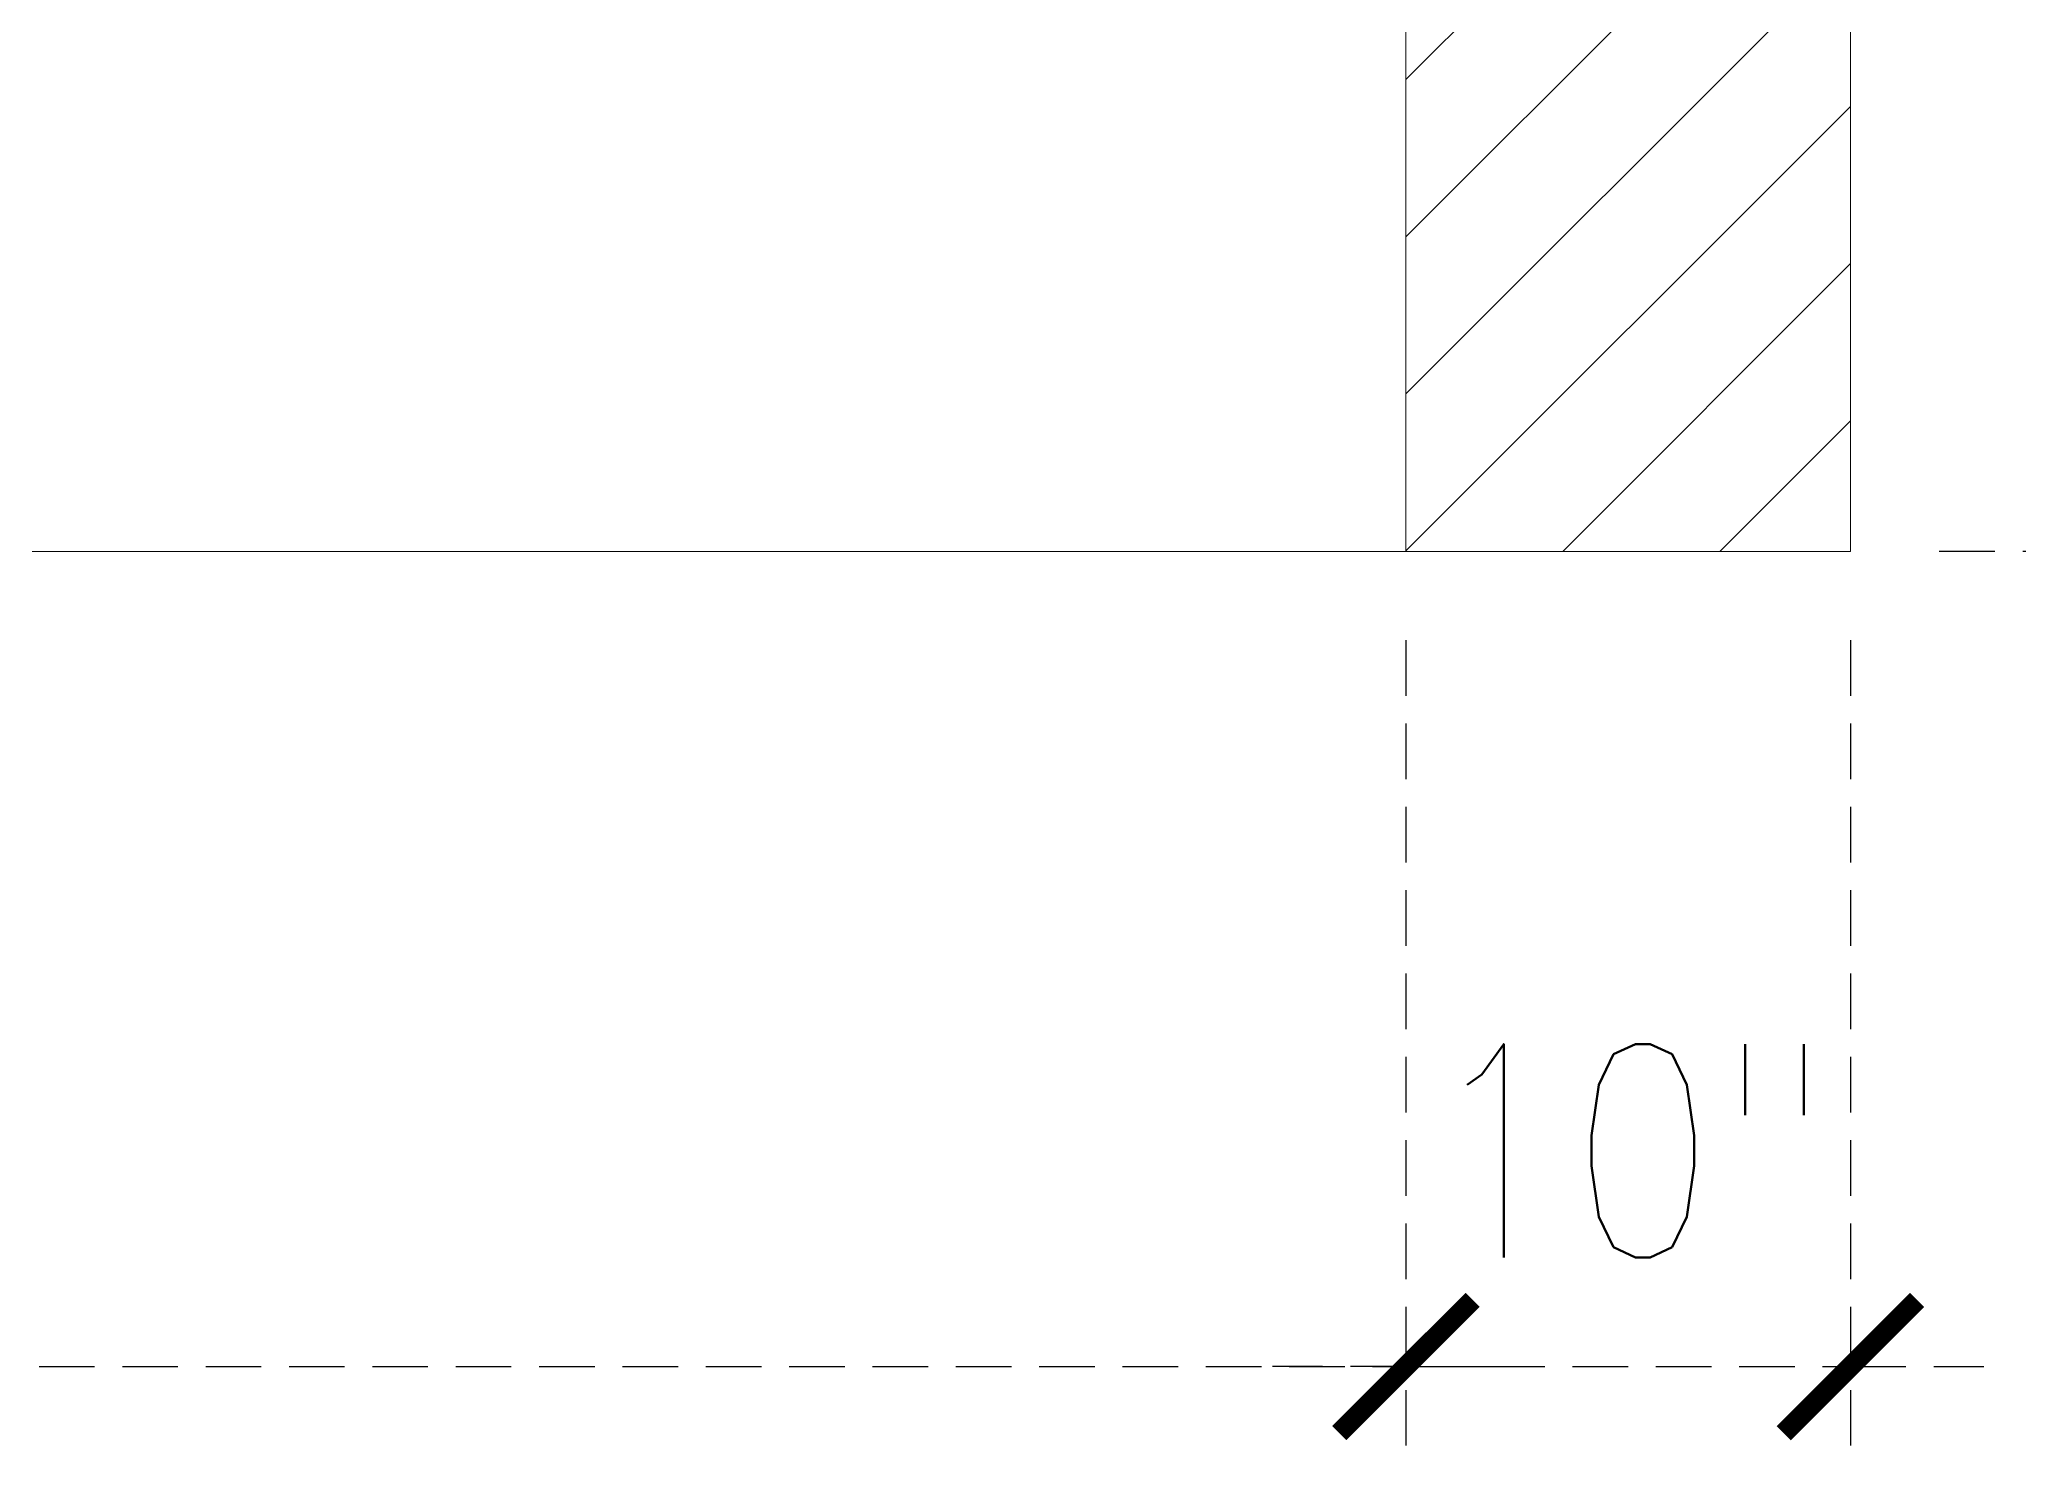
# Model space of a CAD drawing. Header units: inches. Extents: x 151595 to 151821, y -8986 to -8791.
# Drawn here: x 151742.99 to 151787.51, y -8986.14 to -8954.27 of the extents above; entities that cross this region are included whole.
import ezdxf

# ---------------------------------------------------------------- set-up
doc = ezdxf.new("R2010")
doc.units = ezdxf.units.IN
doc.header["$MEASUREMENT"] = 0
doc.header["$PDMODE"] = 35
doc.header["$PDSIZE"] = 1
doc.linetypes.add('CENTER', pattern=[2, 1.25, -0.25, 0.25, -0.25])
doc.linetypes.add('DASHED2', pattern=[0.375, 0.25, -0.125])
doc.layers.get('Defpoints').update_dxf_attribs({"linetype": 'CONTINUOUS'})
for name, color, linetype in [('LCONT-RD', 1, 'CONTINUOUS'), ('LGRID-RD', 253, 'CENTER'), ('LOT', 4, 'CONTINUOUS')]:
    doc.layers.add(name, color=color, linetype=linetype)
doc.styles.add('100', font='romans.shx', dxfattribs={"width": 0.8, "height": 4.8})
doc.dimstyles.get("Standard").update_dxf_attribs({"dimtxt": 0.18, "dimasz": 3, "dimexe": 2, "dimexo": 2, "dimgap": 2, "dimtad": 1, "dimdec": 4, "dimzin": 3, "dimdsep": 46, "dimlunit": 4, "dimtxsty": '100', "dimblk": 'ARCHTICK', "dimcen": 1, "dimdle": 2, "dimclrd": 256, "dimclrt": 2, "dimaunit": 1, "dimazin": 3, "dimtfac": 1, "dimtdec": 4, "dimtix": 1, "dimtmove": 0, "dimatfit": 3, "dimfxl": 1, "dimfrac": 2, "dimtolj": 1, "dimtzin": 0, "dimarcsym": 0})

# ---------------------------------------------------------------- blocks, each defined once
blk = doc.blocks.new('_ArchTick')
at = {"layer": 'LGRID-RD', "color": 0, "const_width": 0.15}
blk.add_lwpolyline([(-0.5, -0.5), (0.5, 0.5)], dxfattribs=at)
blk = doc.blocks.new('*D282')
at = {"layer": 'Defpoints', "color": 0, "linetype": 'DASHED2', "lineweight": 9, "ltscale": 5}
for p in [(151673.732, -8965.79), (151773.732, -8965.79), (151773.732, -8984.135)]:
    blk.add_point(p, dxfattribs=at)
at = {"layer": 'LOT', "color": 0, "linetype": 'DASHED2', "lineweight": -2, "ltscale": 5}
for p, q in [((151673.732, -8967.79), (151673.732, -8986.135)), ((151773.732, -8967.79), (151773.732, -8986.135))]:
    blk.add_line(p, q, dxfattribs=at)
at = {"layer": 'LOT', "linetype": 'DASHED2', "lineweight": -2, "ltscale": 5}
blk.add_line((151671.732, -8984.135), (151775.732, -8984.135), dxfattribs=at)
at = {"layer": 'LOT', "linetype": 'DASHED2', "lineweight": -2, "ltscale": 5, "xscale": 3, "yscale": 3, "zscale": 3, "rotation": 180}
blk.add_blockref('_ArchTick', (151673.732, -8984.135), dxfattribs=at)
at = {"layer": 'LOT', "linetype": 'DASHED2', "lineweight": -2, "ltscale": 5, "xscale": 3, "yscale": 3, "zscale": 3}
blk.add_blockref('_ArchTick', (151773.732, -8984.135), dxfattribs=at)
at = {"layer": 'LOT', "color": 2, "linetype": 'DASHED2', "lineweight": 9, "ltscale": 5, "insert": (151723.732, -8979.278), "char_height": 4.8, "attachment_point": 5, "style": '100'}
blk.add_mtext('\\A1;8\'-4"', dxfattribs=at)
blk = doc.blocks.new('*D283')
at = {"layer": 'Defpoints', "color": 0, "linetype": 'DASHED2', "lineweight": 9, "ltscale": 5}
for p in [(151773.732, -8965.79), (151783.732, -8965.79), (151783.732, -8984.135)]:
    blk.add_point(p, dxfattribs=at)
at = {"layer": 'LOT', "color": 0, "linetype": 'DASHED2', "lineweight": -2, "ltscale": 5}
for p, q in [((151773.732, -8967.79), (151773.732, -8986.135)), ((151783.732, -8967.79), (151783.732, -8986.135))]:
    blk.add_line(p, q, dxfattribs=at)
at = {"layer": 'LOT', "linetype": 'DASHED2', "lineweight": -2, "ltscale": 5}
for p, q in [((151773.732, -8984.135), (151770.732, -8984.135)), ((151773.732, -8984.135), (151783.732, -8984.135)), ((151783.732, -8984.135), (151786.732, -8984.135))]:
    blk.add_line(p, q, dxfattribs=at)
at = {"layer": 'LOT', "linetype": 'DASHED2', "lineweight": -2, "ltscale": 5, "xscale": 3, "yscale": 3, "zscale": 3}
blk.add_blockref('_ArchTick', (151773.732, -8984.135), dxfattribs=at)
at = {"layer": 'LOT', "linetype": 'DASHED2', "lineweight": -2, "ltscale": 5, "xscale": 3, "yscale": 3, "zscale": 3, "rotation": 180}
blk.add_blockref('_ArchTick', (151783.732, -8984.135), dxfattribs=at)
at = {"layer": 'LOT', "color": 2, "linetype": 'DASHED2', "lineweight": 9, "ltscale": 5, "insert": (151778.732, -8979.278), "char_height": 4.8, "attachment_point": 5, "style": '100'}
blk.add_mtext('\\A1;10"', dxfattribs=at)
blk = doc.blocks.new('*D284')
at = {"layer": 'Defpoints', "color": 0, "linetype": 'DASHED2', "lineweight": 9, "ltscale": 5}
for p in [(151783.732, -8821.79), (151783.732, -8965.79), (151818.91, -8965.79)]:
    blk.add_point(p, dxfattribs=at)
at = {"layer": 'LOT', "linetype": 'DASHED2', "lineweight": -2, "ltscale": 5}
blk.add_line((151818.91, -8819.79), (151818.91, -8967.79), dxfattribs=at)
at = {"layer": 'LOT', "color": 0, "linetype": 'DASHED2', "lineweight": -2, "ltscale": 5}
for p, q in [((151785.732, -8821.79), (151820.91, -8821.79)), ((151785.732, -8965.79), (151820.91, -8965.79))]:
    blk.add_line(p, q, dxfattribs=at)
at = {"layer": 'LOT', "linetype": 'DASHED2', "lineweight": -2, "ltscale": 5, "xscale": 3, "yscale": 3, "zscale": 3}
for p, rotation in [((151818.91, -8821.79), 90), ((151818.91, -8965.79), 270)]:
    blk.add_blockref('_ArchTick', p, dxfattribs=dict(at, rotation=rotation))
at = {"layer": 'LOT', "color": 2, "linetype": 'DASHED2', "lineweight": 9, "ltscale": 5, "insert": (151814.053, -8893.79), "char_height": 4.8, "attachment_point": 5, "rotation": 90, "style": '100'}
blk.add_mtext('\\A1;12\'-0"', dxfattribs=at)

msp = doc.modelspace()

# ---------------------------------------------------------------- hatches: boundary and pattern name
at = {"layer": 'LOT', "linetype": 'Continuous', "lineweight": 9, "ltscale": 5}
h = msp.add_hatch(dxfattribs=at)
h.set_pattern_fill('ANSI31', scale=20, style=0)
h.paths.add_polyline_path([(151737.73225, -8821.79048), (151663.73225, -8821.79048), (151663.73225, -8857.79048), (151673.73225, -8857.79048), (151673.73225, -8831.79048), (151737.73225, -8831.79048)])
h.paths.add_polyline_path([(151687.73225, -8931.79048), (151673.73225, -8931.79048), (151673.73225, -8905.79048), (151663.73225, -8905.79048), (151663.73225, -8941.79048), (151687.73225, -8941.79048)])
h.paths.add_polyline_path([(151673.73225, -8941.79048), (151663.73225, -8941.79048), (151663.73225, -8965.79048), (151673.73225, -8965.79048)])
h.paths.add_polyline_path([(151783.73225, -8821.79048), (151773.73225, -8821.79048), (151773.73225, -8941.79048), (151783.73225, -8941.79048)])
h.paths.add_polyline_path([(151783.73225, -8941.79048), (151773.73225, -8941.79048), (151773.73225, -8965.79048), (151783.73225, -8965.79048)])
h.paths.add_polyline_path([(151737.73225, -8931.79048), (151723.73225, -8931.79048), (151723.73225, -8941.79048), (151737.73225, -8941.79048)])

# ---------------------------------------------------------------- linework, layer by layer
at = {"layer": 'LCONT-RD', "color": 7, "linetype": 'Continuous', "lineweight": 9, "ltscale": 5}
for p, q in [((151773.73225, -8941.79048), (151773.73225, -8965.79048)), ((151783.73225, -8941.79048), (151783.73225, -8965.79048)), ((151673.73225, -8965.79048), (151773.73225, -8965.79048)), ((151773.73225, -8965.79048), (151783.73225, -8965.79048))]:
    msp.add_line(p, q, dxfattribs=at)

# ---------------------------------------------------------------- dimensions: what is measured, and where the dimension line sits
at = {"layer": 'LOT', "color": 7, "linetype": 'DASHED2', "lineweight": 9, "ltscale": 5}
dim = msp.add_linear_dim(base=(151818.90978, -8965.79048), p1=(151783.73225, -8821.79048), p2=(151783.73225, -8965.79048), angle=90, dimstyle='Standard', dxfattribs=at)
dim.commit()
dim.dimension.update_dxf_attribs({"geometry": '*D284', "text_midpoint": (151814.05264, -8893.79048)})
for base, p1, p2, picture, middle in [((151773.73225, -8984.13502), (151673.73225, -8965.79048), (151773.73225, -8965.79048), '*D282', (151723.73225, -8979.27788)), ((151783.73225, -8984.13502), (151773.73225, -8965.79048), (151783.73225, -8965.79048), '*D283', (151778.73225, -8979.27788))]:
    dim = msp.add_linear_dim(base=base, p1=p1, p2=p2, dimstyle='Standard', dxfattribs=at)
    dim.commit()
    dim.dimension.update_dxf_attribs({"geometry": picture, "text_midpoint": middle})

doc.saveas('drawing.dxf')
